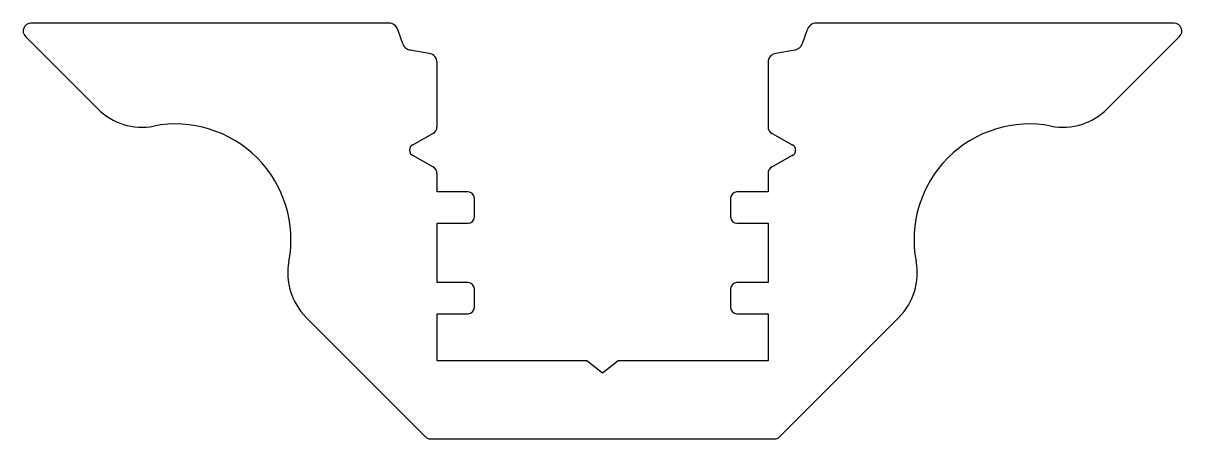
# Model space of a CAD drawing. Extents: x 751.8 to 788.9, y 415.3 to 428.6.
import ezdxf

# ---------------------------------------------------------------- set-up
doc = ezdxf.new("R2010")
doc.units = 0
doc.layers.get('0').update_dxf_attribs({"linetype": 'CONTINUOUS'})

msp = doc.modelspace()

# ---------------------------------------------------------------- linework, layer by layer
for p, q in [((763.503, 428.649), (752.043, 428.649)), ((788.646, 428.649), (777.187, 428.649)), ((751.866, 428.222), (754.182, 425.907)), ((763.809, 428.384), (763.786, 428.449)), ((763.95, 427.985), (763.809, 428.384)), ((776.88, 428.384), (776.739, 427.985)), ((776.904, 428.449), (776.88, 428.384)), ((786.508, 425.907), (788.823, 428.222)), ((764.797, 427.681), (764.181, 427.79)), ((776.508, 427.79), (775.893, 427.681)), ((765.045, 425.334), (765.045, 427.386)), ((775.645, 427.386), (775.645, 425.334)), ((764.267, 424.761), (764.914, 425.115)), ((775.775, 425.115), (776.423, 424.761)), ((764.914, 424.057), (764.267, 424.41)), ((776.423, 424.41), (775.775, 424.057)), ((765.045, 423.249), (765.045, 423.837)), ((775.645, 423.837), (775.645, 423.249)), ((766.045, 423.249), (765.045, 423.249)), ((766.245, 422.449), (766.245, 423.049)), ((774.445, 423.049), (774.445, 422.449)), ((775.645, 423.249), (774.645, 423.249)), ((765.045, 422.249), (766.045, 422.249)), ((765.045, 420.349), (765.045, 422.249)), ((774.645, 422.249), (775.645, 422.249)), ((775.645, 422.249), (775.645, 420.349)), ((766.045, 420.349), (765.045, 420.349)), ((766.245, 419.549), (766.245, 420.149)), ((774.445, 420.149), (774.445, 419.549)), ((775.645, 420.349), (774.645, 420.349)), ((765.045, 417.849), (765.045, 419.349)), ((765.045, 419.349), (766.045, 419.349)), ((774.645, 419.349), (775.645, 419.349)), ((775.645, 419.349), (775.645, 417.849)), ((760.853, 419.236), (764.681, 415.407)), ((776.008, 415.407), (779.837, 419.236)), ((769.845, 417.849), (765.045, 417.849)), ((770.345, 417.449), (769.845, 417.849)), ((770.845, 417.849), (770.345, 417.449)), ((775.645, 417.849), (770.845, 417.849)), ((764.822, 415.349), (775.867, 415.349))]:
    msp.add_line(p, q)
for centre, radius, start, end in [((752.043, 428.399), 0.25, 90, 225), ((763.503, 428.349), 0.3, 19.5212, 90), ((777.187, 428.349), 0.3, 90, 160.4788), ((788.646, 428.399), 0.25, 315, 90), ((764.237, 428.09), 0.305, 200.0713, 259.4259), ((776.452, 428.09), 0.305, 280.5741, 339.9287), ((764.745, 427.386), 0.3, 0.0135, 79.9865), ((775.945, 427.386), 0.3, 100.0135, 179.9865), ((755.596, 427.321), 2, 225, 280.8471), ((785.093, 427.321), 2, 259.1529, 315), ((756.669, 421.723), 3.7, 349.1529, 100.8471), ((764.79, 425.337), 0.254, 299.2097, 359.4008), ((775.899, 425.337), 0.254, 180.5992, 240.7903), ((784.021, 421.723), 3.7, 79.1529, 190.8471), ((764.363, 424.586), 0.2, 118.7123, 241.2877), ((776.327, 424.586), 0.2, 298.7123, 61.2877), ((764.79, 423.835), 0.254, 0.5992, 60.7903), ((775.899, 423.835), 0.254, 119.2097, 179.4008), ((766.045, 423.049), 0.2, 0, 90), ((774.645, 423.049), 0.2, 90, 180), ((766.045, 422.449), 0.2, 270, 0), ((774.645, 422.449), 0.2, 180, 270), ((762.267, 420.65), 2, 169.1529, 225), ((778.423, 420.65), 2, 315, 10.8471), ((766.045, 420.149), 0.2, 0, 90), ((774.645, 420.149), 0.2, 90, 180), ((766.045, 419.549), 0.2, 270, 0), ((774.645, 419.549), 0.2, 180, 270), ((764.822, 415.549), 0.2, 225, 270), ((775.867, 415.549), 0.2, 270, 315)]:
    msp.add_arc(centre, radius, start, end)

doc.saveas('drawing.dxf')
